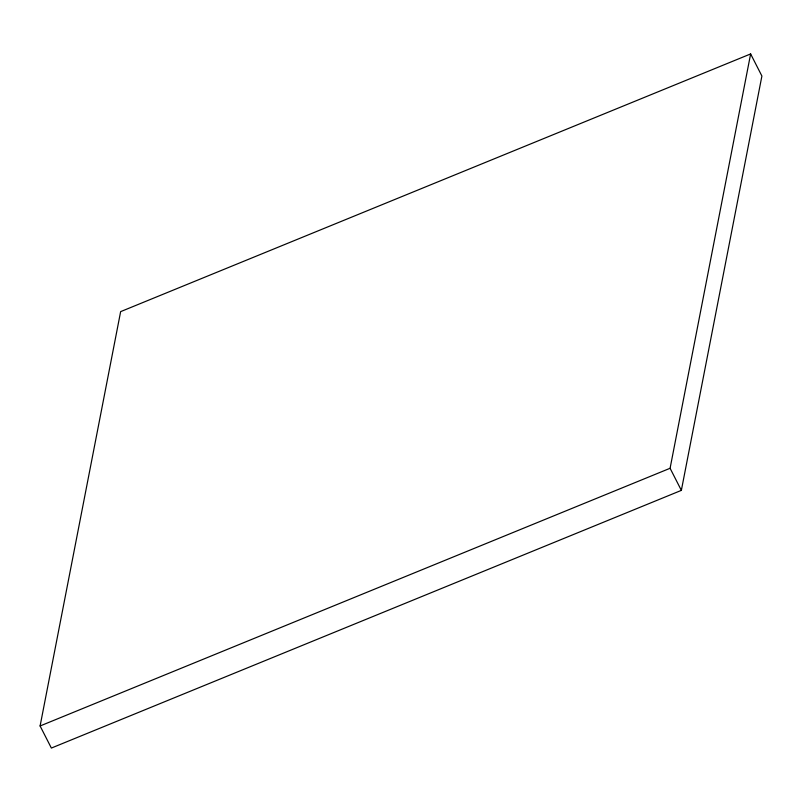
<?xml version="1.0" encoding="UTF-8"?>
<svg xmlns="http://www.w3.org/2000/svg" width="802" height="802" viewBox="0 0 802 802"><rect width="100%" height="100%" fill="white"/><g stroke="black" fill="none" stroke-linecap="round" stroke-linejoin="round"><path stroke-width="1.2" d="M40.1 725.97L120.641 311.627L750.632 53.934L761.9 76.03L681.359 490.373L51.368 748.066L40.1 725.97L670.091 468.278L750.632 53.934M670.091 468.278L681.359 490.373"/></g></svg>
